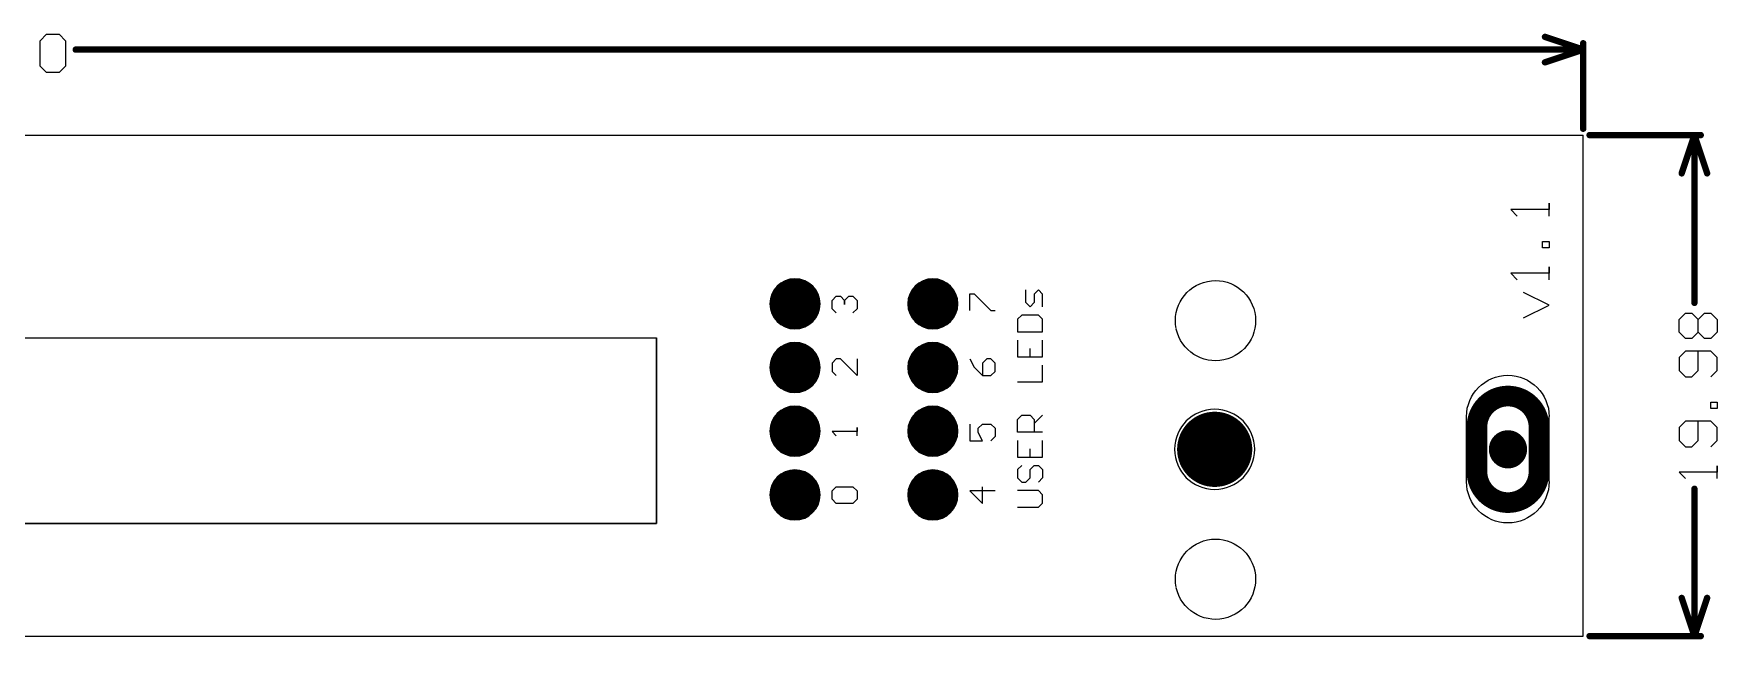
# Model space of a CAD drawing. Header units: millimetres. Extents: x 34 to 168, y 52 to 76.
# Drawn here: x 100.5 to 167.7, y 52.2 to 76.3 of the extents above; entities that cross this region are included whole.
import ezdxf

# ---------------------------------------------------------------- set-up
doc = ezdxf.new("R2010")
doc.units = ezdxf.units.MM
for name, color, linetype in [('Mechanical1', 6, 'Continuous'), ('MultiLayer', 9, 'Continuous'), ('PadHoleLayer', 156, 'Continuous'), ('TopOverlay', 2, 'Continuous')]:
    doc.layers.add(name, color=color, linetype=linetype)

msp = doc.modelspace()

# ---------------------------------------------------------------- linework, layer by layer
at = {"layer": 'Mechanical1'}
for p, q in [((100.80302166, 76.05543589999999), (101.05694038, 76.30935462)), ((100.80302166, 75.0397661), (100.80302166, 76.05543589999999)), ((101.05694038, 76.30935462), (101.56477528, 76.30935462)), ((101.56477528, 76.30935462), (101.818694, 76.05543589999999)), ((101.818694, 76.05543589999999), (101.818694, 75.0397661)), ((101.05694038, 74.78584737999999), (100.80302166, 75.0397661)), ((101.56477528, 74.78584737999999), (101.05694038, 74.78584737999999)), ((101.818694, 75.0397661), (101.56477528, 74.78584737999999)), ((166.19064552, 64.9390497), (166.44456424, 65.19296842)), ((166.44456424, 65.19296842), (166.69848042, 65.19296842)), ((166.69848042, 65.19296842), (166.95239914, 64.9390497)), ((166.95239914, 64.9390497), (167.20631786, 65.19296842)), ((167.20631786, 65.19296842), (167.46023404, 65.19296842)), ((167.46023404, 65.19296842), (167.71415276, 64.9390497)), ((166.19064552, 64.43121479999999), (166.19064552, 64.9390497)), ((166.95239914, 64.43121479999999), (166.95239914, 64.9390497)), ((167.71415276, 64.9390497), (167.71415276, 64.43121479999999)), ((166.44456424, 64.17729607999999), (166.19064552, 64.43121479999999)), ((166.69848042, 64.17729607999999), (166.44456424, 64.17729607999999)), ((166.95239914, 64.43121479999999), (166.69848042, 64.17729607999999)), ((167.20631786, 64.17729607999999), (166.95239914, 64.43121479999999)), ((167.46023404, 64.17729607999999), (167.20631786, 64.17729607999999)), ((167.71415276, 64.43121479999999), (167.46023404, 64.17729607999999)), ((166.44456424, 63.66946118), (166.19064552, 63.41554246)), ((166.19064552, 63.41554246), (166.19064552, 62.90770756)), ((167.46023404, 63.66946118), (166.44456424, 63.66946118)), ((166.95239914, 62.90770756), (166.95239914, 63.66946118)), ((167.71415276, 63.41554246), (167.46023404, 63.66946118)), ((167.71415276, 62.90770756), (167.71415276, 63.41554246)), ((166.19064552, 62.90770756), (166.44456424, 62.65378884)), ((166.44456424, 62.65378884), (166.69848042, 62.65378884)), ((166.69848042, 62.65378884), (166.95239914, 62.90770756)), ((167.46023404, 62.65378884), (167.71415276, 62.90770756)), ((167.46023404, 61.38420032), (167.46023404, 61.63811904)), ((167.46023404, 61.63811904), (167.71415276, 61.63811904)), ((167.71415276, 61.38420032), (167.46023404, 61.38420032)), ((167.71415276, 61.63811904), (167.71415276, 61.38420032)), ((166.44456424, 60.87636542), (166.19064552, 60.6224467)), ((166.19064552, 60.6224467), (166.19064552, 60.1146118)), ((167.46023404, 60.87636542), (166.44456424, 60.87636542)), ((166.95239914, 60.1146118), (166.95239914, 60.87636542)), ((167.71415276, 60.6224467), (167.46023404, 60.87636542)), ((167.71415276, 60.1146118), (167.71415276, 60.6224467)), ((166.19064552, 60.1146118), (166.44456424, 59.86069308)), ((166.44456424, 59.86069308), (166.69848042, 59.86069308)), ((166.69848042, 59.86069308), (166.95239914, 60.1146118)), ((167.46023404, 59.86069308), (167.71415276, 60.1146118)), ((167.71415276, 58.84502328), (166.19064552, 58.84502328)), ((166.19064552, 58.84502328), (166.44456424, 58.59110456)), ((167.71415276, 58.59110456), (167.71415276, 59.09893946)), ((167.71415276, 59.09893946), (167.71415276, 58.84502328))]:
    msp.add_line(p, q, dxfattribs=at)
at = {"layer": 'Mechanical1', "const_width": 0.254}
for points in [[(160.83839816, 76.208001), (162.36239816, 75.700001)], [(162.36239816, 72.54244064), (162.36239816, 75.95400099999999)], [(102.225094, 75.700001), (162.36239816, 75.700001)], [(160.83839816, 75.19200099999999), (162.36239816, 75.700001)], [(162.61639816, 72.28844063999999), (167.05399914, 72.28844063999999)], [(166.29199914, 70.76444063999999), (166.79999914, 72.28844063999999)], [(166.79999914, 65.59936841999999), (166.79999914, 72.28844063999999)], [(166.79999914, 72.28844063999999), (167.30799914, 70.76444063999999)], [(166.79999914, 52.30843488), (166.79999914, 58.18470456)], [(166.29199914, 53.83243487999999), (166.79999914, 52.30843488)], [(166.79999914, 52.30843488), (167.30799914, 53.83243487999999)], [(162.61639816, 52.30843488), (167.05399914, 52.30843488)]]:
    msp.add_lwpolyline(points, dxfattribs=at)
at = {"layer": 'Mechanical1', "const_width": 0.127}
for points in [[(160.77489816, 76.208001, 1), (160.90189816, 76.208001, 1)], [(162.29889816, 75.95400099999999, 1), (162.42589816, 75.95400099999999, 1)], [(102.161594, 75.700001, 1), (102.288594, 75.700001, 1)], [(160.77489816, 75.19200099999999, 1), (160.90189816, 75.19200099999999, 1)], [(162.29889816, 75.700001, 1), (162.42589816, 75.700001, 1)], [(162.29889816, 75.700001, 1), (162.42589816, 75.700001, 1)], [(162.29889816, 75.700001, 1), (162.42589816, 75.700001, 1)], [(162.29889816, 72.54244064, 1), (162.42589816, 72.54244064, 1)], [(162.55289816, 72.28844063999999, 1), (162.67989816, 72.28844063999999, 1)], [(166.73649914, 72.28844063999999, 1), (166.86349914, 72.28844063999999, 1)], [(166.73649914, 72.28844063999999, 1), (166.86349914, 72.28844063999999, 1)], [(166.73649914, 72.28844063999999, 1), (166.86349914, 72.28844063999999, 1)], [(166.99049914, 72.28844063999999, 1), (167.11749914, 72.28844063999999, 1)], [(166.22849914, 70.76444063999999, 1), (166.35549914, 70.76444063999999, 1)], [(167.24449914, 70.76444063999999, 1), (167.37149914, 70.76444063999999, 1)], [(166.73649914, 65.59936841999999, 1), (166.86349914, 65.59936841999999, 1)], [(166.73649914, 58.18470456, 1), (166.86349914, 58.18470456, 1)], [(166.22849914, 53.83243487999999, 1), (166.35549914, 53.83243487999999, 1)], [(167.24449914, 53.83243487999999, 1), (167.37149914, 53.83243487999999, 1)], [(162.55289816, 52.30843488, 1), (162.67989816, 52.30843488, 1)], [(166.73649914, 52.30843488, 1), (166.86349914, 52.30843488, 1)], [(166.73649914, 52.30843488, 1), (166.86349914, 52.30843488, 1)], [(166.73649914, 52.30843488, 1), (166.86349914, 52.30843488, 1)], [(166.99049914, 52.30843488, 1), (167.11749914, 52.30843488, 1)]]:
    msp.add_lwpolyline(points, format="xyb", close=True, dxfattribs=at)
at = {"layer": 'Mechanical1'}
for points in [[(33.96241874, 72.28844063999999), (162.36239816, 72.28844063999999)], [(162.36239816, 52.31403304), (162.36239816, 72.28844063999999)], [(64.99999953999999, 64.20000114), (125.39998542, 64.20000114)], [(125.39998542, 64.20000114), (125.39999812, 64.19998844)], [(125.39999812, 56.79999054), (125.39999812, 64.19998844)], [(157.70718776, 58.47080508), (157.70718776, 61.06160508)], [(161.00679508, 58.47080508), (161.00679508, 61.06160508)], [(65.00001478, 56.799988), (125.40000066, 56.799988)], [(125.39999812, 56.79999054), (125.40000066, 56.799988)], [(33.9624035, 52.30843488), (162.36239816, 52.30843488)], [(162.36239816, 52.30843488), (162.36239816, 52.31403304)]]:
    msp.add_lwpolyline(points, dxfattribs=at)
for points in [[(162.36239816, 72.28844063999999, 1), (162.36239816, 72.28844063999999, 1)], [(162.36239816, 72.28844063999999, 1), (162.36239816, 72.28844063999999, 1)], [(131.91795054, 65.56048864, 1), (129.91794946, 65.56048864, 1)], [(137.4179243, 65.56049372, 1), (135.41792322, 65.56049372, 1)], [(129.91794946, 65.56048864, 1), (129.91794946, 65.56048864, 1)], [(131.91795054, 65.56048864, 1), (131.91795054, 65.56048864, 1)], [(135.41792322, 65.56049372, 1), (135.41792322, 65.56049372, 1)], [(137.4179243, 65.56049372, 1), (137.4179243, 65.56049372, 1)], [(146.12610094, 64.57650534, 1), (146.12610094, 64.57650534, 1)], [(146.13226298, 64.54712516, 1), (146.13226298, 64.54712516, 1)], [(125.39998542, 64.20000114, 1), (125.39998542, 64.20000114, 1)], [(125.39998542, 64.20000114, 1), (125.39998542, 64.20000114, 1)], [(125.39999812, 64.19998844, 1), (125.39999812, 64.19998844, 1)], [(125.39999812, 64.19998844, 1), (125.39999812, 64.19998844, 1)], [(131.91795054, 63.02048864, 1), (129.91794946, 63.02048864, 1)], [(137.4179243, 63.02049372, 1), (135.41792322, 63.02049372, 1)], [(129.91794946, 63.02048864, 1), (129.91794946, 63.02048864, 1)], [(131.91795054, 63.02048864, 1), (131.91795054, 63.02048864, 1)], [(135.41792322, 63.02049372, 1), (135.41792322, 63.02049372, 1)], [(137.4179243, 63.02049372, 1), (137.4179243, 63.02049372, 1)], [(131.91795054, 60.48048864, 1), (129.91794946, 60.48048864, 1)], [(137.4179243, 60.48049372, 1), (135.41792322, 60.48049372, 1)], [(149.26238118, 59.7584276, 1), (146.0623825, 59.7584276, 1)], [(129.91794946, 60.48048864, 1), (129.91794946, 60.48048864, 1)], [(131.91795054, 60.48048864, 1), (131.91795054, 60.48048864, 1)], [(135.41792322, 60.48049372, 1), (135.41792322, 60.48049372, 1)], [(137.4179243, 60.48049372, 1), (137.4179243, 60.48049372, 1)], [(157.70718776, 61.06160508, 1), (157.70718776, 61.06160508, 1)], [(157.70718776, 61.06160508, 1), (157.70718776, 61.06160508, 1)], [(161.00679508, 61.06160508, 1), (161.00679508, 61.06160508, 1)], [(161.00679508, 61.06160508, 1), (161.00679508, 61.06160508, 1)], [(146.0623825, 59.7584276, 1), (146.0623825, 59.7584276, 1)], [(149.26238118, 59.7584276, 1), (149.26238118, 59.7584276, 1)], [(131.91793022, 57.94049372, 1), (129.91792914, 57.94049372, 1)], [(137.4179243, 57.94049372, 1), (135.41792322, 57.94049372, 1)], [(157.70718776, 58.47080508, 1), (157.70718776, 58.47080508, 1)], [(157.70718776, 58.47080508, 1), (157.70718776, 58.47080508, 1)], [(161.00679508, 58.47080508, 1), (161.00679508, 58.47080508, 1)], [(161.00679508, 58.47080508, 1), (161.00679508, 58.47080508, 1)], [(129.91792914, 57.94049372, 1), (129.91792914, 57.94049372, 1)], [(131.91793022, 57.94049372, 1), (131.91793022, 57.94049372, 1)], [(135.41792322, 57.94049372, 1), (135.41792322, 57.94049372, 1)], [(137.4179243, 57.94049372, 1), (137.4179243, 57.94049372, 1)], [(125.39999812, 56.79999054, 1), (125.39999812, 56.79999054, 1)], [(125.39999812, 56.79999054, 1), (125.39999812, 56.79999054, 1)], [(125.40000066, 56.799988, 1), (125.40000066, 56.799988, 1)], [(125.40000066, 56.799988, 1), (125.40000066, 56.799988, 1)], [(146.12610094, 54.26410534, 1), (146.12610094, 54.26410534, 1)], [(146.13226298, 54.23472516, 1), (146.13226298, 54.23472516, 1)], [(162.36239816, 52.31403304, 1), (162.36239816, 52.31403304, 1)], [(162.36239816, 52.31403304, 1), (162.36239816, 52.31403304, 1)], [(162.36239816, 52.30843488, 1), (162.36239816, 52.30843488, 1)], [(162.36239816, 52.30843488, 1), (162.36239816, 52.30843488, 1)]]:
    msp.add_lwpolyline(points, format="xyb", close=True, dxfattribs=at)
for points in [[(146.12610094, 64.57650534, -213.1920346618038), (146.13226298, 64.54712516)], [(157.70718776, 61.06160508, -0.9999999999999999), (161.00679508, 61.06160508)], [(161.00679508, 58.47080508, -0.9999999999999999), (157.70718776, 58.47080508)], [(146.12610094, 54.26410534, -213.1920346618038), (146.13226298, 54.23472516)]]:
    msp.add_lwpolyline(points, format="xyb", dxfattribs=at)
at = {"layer": 'MultiLayer'}
for p, q in [((64.99999953999999, 64.20000114), (125.39999812, 64.19998844)), ((125.39999812, 64.19998844), (125.40000066, 56.799988)), ((125.40000066, 56.799988), (65.00000208, 56.8000007))]:
    msp.add_line(p, q, dxfattribs=at)
for points, const_width in [([(130.417951, 65.56048864, 1), (131.417949, 65.56048864, 1)], 1.00000054), ([(135.91792476, 65.56049372, 1), (136.91792276, 65.56049372, 1)], 1.00000054), ([(130.417951, 63.02048864, 1), (131.417949, 63.02048864, 1)], 1.00000054), ([(135.91792476, 63.02049372, 1), (136.91792276, 63.02049372, 1)], 1.00000054), ([(130.417951, 60.48048864, 1), (131.417949, 60.48048864, 1)], 1.00000054), ([(135.91792476, 60.48049372, 1), (136.91792276, 60.48049372, 1)], 1.00000054), ([(147.28138184, 59.7584276, 1), (148.04338184, 59.7584276, 1)], 0.762), ([(158.981394, 59.75843776, 1), (159.743394, 59.75843776, 1)], 0.762), ([(130.417951, 57.94048864, 1), (131.417949, 57.94048864, 1)], 1.00000054), ([(135.91792476, 57.94049372, 1), (136.91792276, 57.94049372, 1)], 1.00000054)]:
    msp.add_lwpolyline(points, format="xyb", close=True, dxfattribs=dict(at, const_width=const_width))
at = {"layer": 'PadHoleLayer'}
for points, const_width in [([(130.417951, 65.56048864, 1), (131.417949, 65.56048864, 1)], 1.00000054), ([(135.91792476, 65.56049372, 1), (136.91792276, 65.56049372, 1)], 1.00000054), ([(130.417951, 63.02048864, 1), (131.417949, 63.02048864, 1)], 1.00000054), ([(135.91792476, 63.02049372, 1), (136.91792276, 63.02049372, 1)], 1.00000054), ([(158.1248933, 58.87093635999999), (158.1248933, 60.64593916, -1), (160.5998947, 60.64593916), (160.5998947, 58.87093635999999, -1)], 0.8249996199999999), ([(130.417951, 60.48048864, 1), (131.417949, 60.48048864, 1)], 1.00000054), ([(135.91792476, 60.48049372, 1), (136.91792276, 60.48049372, 1)], 1.00000054), ([(146.91238334, 59.7584276, 1), (148.41238034, 59.7584276, 1)], 1.49999954), ([(130.417951, 57.94048864, 1), (131.417949, 57.94048864, 1)], 1.00000054), ([(135.91792476, 57.94049372, 1), (136.91792276, 57.94049372, 1)], 1.00000054)]:
    msp.add_lwpolyline(points, format="xyb", close=True, dxfattribs=dict(at, const_width=const_width))
at = {"layer": 'TopOverlay'}
for p, q in [((161.00000058, 69.31660253999999), (159.47649334, 69.31660253999999)), ((159.47649334, 69.31660253999999), (159.73041206, 69.06268381999999)), ((161.00000058, 69.06268381999999), (161.00000058, 69.57051872)), ((161.00000058, 69.57051872), (161.00000058, 69.31660253999999)), ((160.74608186, 67.79309529999999), (160.74608186, 68.04701401999999)), ((160.74608186, 68.04701401999999), (161.00000058, 68.04701401999999)), ((161.00000058, 68.04701401999999), (161.00000058, 67.79309529999999)), ((161.00000058, 67.79309529999999), (160.74608186, 67.79309529999999)), ((161.00000058, 66.77742549999999), (159.47649334, 66.77742549999999)), ((159.47649334, 66.77742549999999), (159.73041206, 66.52350677999999)), ((161.00000058, 66.52350677999999), (161.00000058, 67.03134168)), ((161.00000058, 67.03134168), (161.00000058, 66.77742549999999)), ((132.40032194, 65.69983812), (132.56693578, 65.86644942)), ((132.56693578, 65.86644942), (132.73354962, 65.86644942)), ((132.73354962, 65.86644942), (132.90016092, 65.69983812)), ((132.90016092, 65.69983812), (133.06677476, 65.86644942)), ((133.06677476, 65.86644942), (133.23338606, 65.86644942)), ((133.23338606, 65.86644942), (133.3999999, 65.69983812)), ((137.9003211, 65.29999894), (137.9003211, 65.96644922)), ((137.9003211, 65.96644922), (138.06693494, 65.96644922)), ((138.06693494, 65.96644922), (138.73338522, 65.29999894)), ((140.13355006, 65.61403691999999), (140.13355006, 66.11387336)), ((140.6333865, 66.11387336), (140.4667752, 65.94726206)), ((140.4667752, 65.94726206), (140.4667752, 65.61403691999999)), ((140.80000034, 65.94726206), (140.6333865, 66.11387336)), ((140.80000034, 65.44742308), (140.80000034, 65.94726206)), ((161.00000058, 65.50783444), (159.98432824, 66.01567188)), ((132.40032194, 65.36661298), (132.40032194, 65.69983812)), ((132.56693578, 65.19999914), (132.40032194, 65.36661298)), ((132.90016092, 65.69983812), (132.90016092, 65.53322428)), ((132.90016092, 65.53322428), (132.90016092, 65.69983812)), ((133.3999999, 65.36661298), (133.23338606, 65.19999914)), ((133.3999999, 65.69983812), (133.3999999, 65.36661298)), ((138.73338522, 65.29999894), (138.89999906, 65.29999894)), ((140.30016136, 65.44742308), (140.13355006, 65.61403691999999)), ((140.4667752, 65.61403691999999), (140.30016136, 65.44742308)), ((159.98432824, 64.99999953999999), (161.00000058, 65.50783444)), ((139.96693622, 65.1141954), (139.80032238, 64.9475841)), ((139.80032238, 64.9475841), (139.80032238, 64.44774512)), ((140.6333865, 65.1141954), (139.96693622, 65.1141954)), ((140.80000034, 64.9475841), (140.6333865, 65.1141954)), ((140.80000034, 64.44774512), (140.80000034, 64.9475841)), ((139.80032238, 64.44774512), (140.80000034, 64.44774512)), ((139.80032238, 64.11451744), (139.80032238, 63.44806715999999)), ((140.80000034, 63.44806715999999), (140.80000034, 64.11451744)), ((132.56693578, 63.36644934), (132.40032194, 63.19983804)), ((132.40032194, 63.19983804), (132.40032194, 62.8666129)), ((132.73354962, 63.36644934), (132.56693578, 63.36644934)), ((133.3999999, 62.69999906), (132.73354962, 63.36644934)), ((133.3999999, 63.36644934), (133.3999999, 62.69999906)), ((137.9003211, 63.36644934), (138.06693494, 63.0332242)), ((138.56677392, 63.36644934), (138.40016008, 63.19983804)), ((138.40016008, 63.19983804), (138.40016008, 62.69999906)), ((138.73338522, 63.36644934), (138.56677392, 63.36644934)), ((138.89999906, 63.19983804), (138.73338522, 63.36644934)), ((138.89999906, 62.8666129), (138.89999906, 63.19983804)), ((139.80032238, 63.44806715999999), (140.80000034, 63.44806715999999)), ((140.30016136, 63.44806715999999), (140.30016136, 63.7812923)), ((132.40032194, 62.8666129), (132.56693578, 62.69999906)), ((138.06693494, 63.0332242), (138.40016008, 62.69999906)), ((138.40016008, 62.69999906), (138.73338522, 62.69999906)), ((138.73338522, 62.69999906), (138.89999906, 62.8666129)), ((140.80000034, 62.44838919999999), (140.80000034, 63.11483947999999)), ((139.80032238, 62.44838919999999), (140.80000034, 62.44838919999999)), ((133.3999999, 60.46661262), (132.40032194, 60.46661262)), ((132.40032194, 60.46661262), (132.56693578, 60.29999878)), ((133.3999999, 60.29999878), (133.3999999, 60.63322392)), ((133.3999999, 60.63322392), (133.3999999, 60.46661262)), ((137.9003211, 60.76644946), (137.9003211, 60.09999918)), ((138.23354878, 60.59983816), (138.40016008, 60.76644946)), ((138.23354878, 60.43322431999999), (138.23354878, 60.59983816)), ((138.40016008, 60.76644946), (138.73338522, 60.76644946)), ((138.73338522, 60.76644946), (138.89999906, 60.59983816)), ((138.89999906, 60.59983816), (138.89999906, 60.26661301999999)), ((139.80032238, 60.94887225999999), (139.96693622, 61.11548355999999)), ((139.80032238, 60.44903327999999), (139.80032238, 60.94887225999999)), ((140.80000034, 60.44903327999999), (139.80032238, 60.44903327999999)), ((139.96693622, 61.11548355999999), (140.30016136, 61.11548355999999)), ((140.30016136, 61.11548355999999), (140.4667752, 60.94887225999999)), ((140.4667752, 60.78225842), (140.80000034, 61.11548355999999)), ((140.4667752, 60.94887225999999), (140.4667752, 60.44903327999999)), ((137.9003211, 60.09999918), (138.40016008, 60.09999918)), ((138.40016008, 60.09999918), (138.23354878, 60.43322431999999)), ((138.89999906, 60.26661301999999), (138.73338522, 60.09999918)), ((139.80032238, 60.11580559999999), (139.80032238, 59.44935532)), ((140.30016136, 59.44935532), (140.30016136, 59.78258046)), ((140.80000034, 59.44935532), (140.80000034, 60.11580559999999)), ((139.80032238, 59.44935532), (140.80000034, 59.44935532)), ((139.96693622, 59.11612763999999), (139.80032238, 58.94951634)), ((140.30016136, 58.94951634), (140.4667752, 59.11612763999999)), ((140.4667752, 59.11612763999999), (140.6333865, 59.11612763999999)), ((140.6333865, 59.11612763999999), (140.80000034, 58.94951634)), ((139.80032238, 58.94951634), (139.80032238, 58.6162912)), ((139.80032238, 58.6162912), (139.96693622, 58.44967736)), ((139.96693622, 58.44967736), (140.13355006, 58.44967736)), ((140.13355006, 58.44967736), (140.30016136, 58.6162912)), ((140.30016136, 58.6162912), (140.30016136, 58.94951634)), ((140.80000034, 58.6162912), (140.6333865, 58.44967736)), ((140.80000034, 58.94951634), (140.80000034, 58.6162912)), ((132.40032194, 58.09983808), (132.56693578, 58.26644938)), ((132.40032194, 57.76661293999999), (132.40032194, 58.09983808)), ((132.56693578, 57.5999991), (132.40032194, 57.76661293999999)), ((132.56693578, 58.26644938), (133.23338606, 58.26644938)), ((133.23338606, 58.26644938), (133.3999999, 58.09983808)), ((133.3999999, 57.76661293999999), (133.23338606, 57.5999991)), ((133.3999999, 58.09983808), (133.3999999, 57.76661293999999)), ((138.89999906, 58.09983808), (137.9003211, 58.09983808)), ((137.9003211, 58.09983808), (138.40016008, 57.5999991)), ((138.40016008, 57.5999991), (138.40016008, 58.26644938)), ((140.6333865, 58.11644968), (139.80032238, 58.11644968)), ((140.80000034, 57.94983838), (140.6333865, 58.11644968)), ((140.80000034, 57.61661324), (140.80000034, 57.94983838)), ((133.23338606, 57.5999991), (132.56693578, 57.5999991)), ((139.80032238, 57.4499994), (140.6333865, 57.4499994)), ((140.6333865, 57.4499994), (140.80000034, 57.61661324))]:
    msp.add_line(p, q, dxfattribs=at)

doc.saveas('drawing.dxf')
